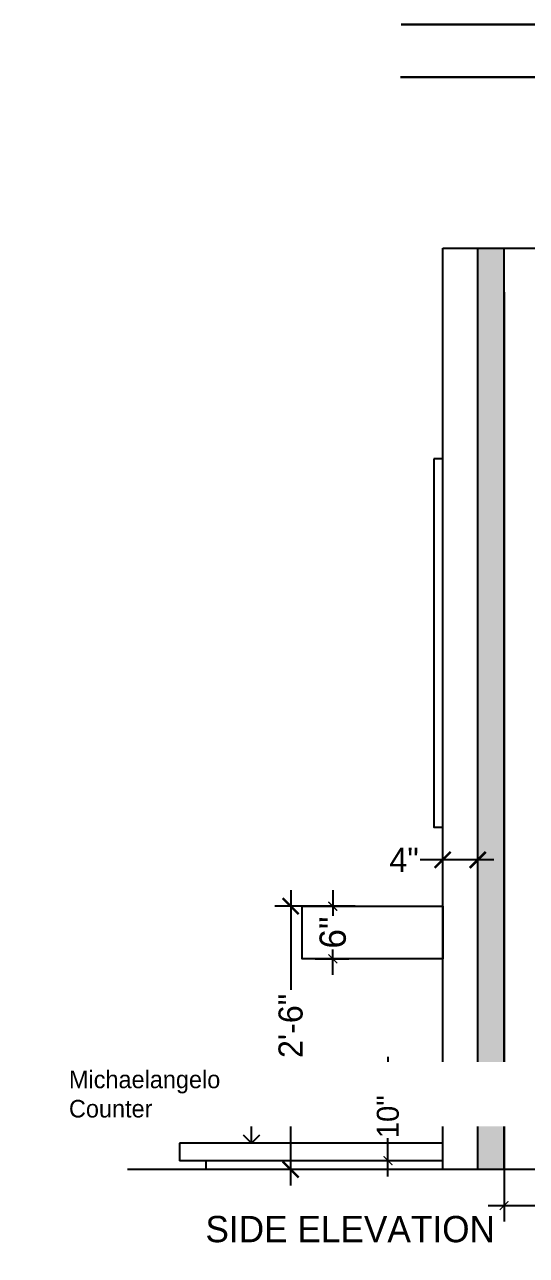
# Model space of a CAD drawing. Header units: inches. Extents: x -137722 to 81594, y -22256 to -1207.
# Drawn here: x -61680 to -61622.8, y -3391.2 to -3250.9 of the extents above; entities that cross this region are included whole.
import ezdxf

# ---------------------------------------------------------------- set-up
doc = ezdxf.new("R2010")
doc.units = ezdxf.units.IN
doc.header["$LTSCALE"] = 0.05
doc.header["$MEASUREMENT"] = 0
doc.header["$PDMODE"] = 3
doc.header["$PDSIZE"] = -4
doc.linetypes.add('DASHED2', pattern=[0.375, 0.25, -0.125])
doc.layers.get('Defpoints').update_dxf_attribs({"linetype": 'DASHED2'})
for name, color, linetype in [('Civil Dimension - Text', 7, 'Continuous'), ('slab', 7, 'Continuous'), ('text', 176, 'Continuous')]:
    doc.layers.add(name, color=color, linetype=linetype)
doc.styles.add('4MMOF3-8', font='ARIALN.TTF', dxfattribs={"height": 5.12})
doc.styles.add('9-128OF1-4', font='stylu.ttf')
doc.dimstyles.new('DIM 1-4', dxfattribs={"dimtxt": 3.0792, "dimasz": 1.82, "dimexe": 1.82, "dimexo": 0, "dimgap": 0.09, "dimtad": 0, "dimzin": 0, "dimdsep": 46, "dimlunit": 4, "dimtxsty": '9-128OF1-4', "dimblk": 'ARCHTICK', "dimcen": 1.8125, "dimdle": 1.82, "dimclrd": 8, "dimclre": 8, "dimadec": 0, "dimazin": 0, "dimtfac": 1, "dimtofl": 0, "dimtmove": 0, "dimatfit": 3, "dimldrblk": 'OPEN90', "dimfxl": 1, "dimtolj": 1, "dimtzin": 0, "dimlwd": -1, "dimarcsym": 0})

# ---------------------------------------------------------------- blocks, each defined once
blk = doc.blocks.new('_ArchTick')
at = {"color": 0, "const_width": 0.15}
blk.add_lwpolyline([(-0.5, -0.5), (0.5, 0.5)], dxfattribs=at)
blk = doc.blocks.new('*D285')
at = {"layer": 'Civil Dimension - Text', "color": 8, "ltscale": 50, "transparency": 16777216}
for p, q in [((-61649.68, -3349.54), (-61649.68, -3360.88)), ((-61649.68, -3383.18), (-61649.68, -3369.12))]:
    blk.add_line(p, q, dxfattribs=at)
at = {"layer": 'Civil Dimension - Text', "color": 8, "lineweight": -2, "ltscale": 50, "transparency": 16777216}
for p, q in [((-61642.34, -3351.36), (-61651.5, -3351.36)), ((-61646.75, -3381.36), (-61651.5, -3381.36))]:
    blk.add_line(p, q, dxfattribs=at)
at = {"layer": 'Defpoints', "color": 0, "ltscale": 50, "transparency": 16777216}
for p in [(-61642.34, -3351.36), (-61649.68, -3381.36), (-61646.75, -3381.36)]:
    blk.add_point(p, dxfattribs=at)
at = {"layer": 'Civil Dimension - Text', "color": 8, "ltscale": 50, "transparency": 16777216, "xscale": 1.82, "yscale": 1.82, "zscale": 1.82}
for p, rotation in [((-61649.68, -3351.36), 90), ((-61649.68, -3381.36), 270)]:
    blk.add_blockref('_ArchTick', p, dxfattribs=dict(at, rotation=rotation))
at = {"layer": 'Civil Dimension - Text', "color": 0, "ltscale": 50, "transparency": 16777216, "insert": (-61649.68, -3365), "char_height": 2.75, "attachment_point": 5, "rotation": 90, "style": '9-128OF1-4'}
blk.add_mtext('\\A1;2\'-6"', dxfattribs=at)
blk = doc.blocks.new('_Open90')
at = {"color": 0, "linetype": 'ByBlock', "lineweight": -2}
for p, q in [((0, 0), (-1, 0)), ((-0.5, 0.5), (0, 0)), ((0, 0), (-0.5, -0.5))]:
    blk.add_line(p, q, dxfattribs=at)
blk = doc.blocks.new('*D286')
at = {"layer": 'Civil Dimension - Text', "color": 8, "ltscale": 50, "transparency": 16777216}
for p, q in [((-61638.6, -3368.54), (-61638.6, -3372.92)), ((-61638.6, -3382.18), (-61638.6, -3377.8))]:
    blk.add_line(p, q, dxfattribs=at)
at = {"layer": 'Civil Dimension - Text', "color": 8, "lineweight": -2, "ltscale": 50, "transparency": 16777216}
for p, q in [((-61638.6, -3370.36), (-61636.78, -3370.36)), ((-61638.6, -3380.36), (-61636.78, -3380.36))]:
    blk.add_line(p, q, dxfattribs=at)
at = {"layer": 'Defpoints', "color": 0, "ltscale": 50, "transparency": 16777216}
for p in [(-61638.6, -3370.36), (-61638.6, -3380.36), (-61638.6, -3380.36)]:
    blk.add_point(p, dxfattribs=at)
at = {"layer": 'Civil Dimension - Text', "color": 8, "ltscale": 50, "transparency": 16777216}
for p, rotation in [((-61638.6, -3370.36), 90), ((-61638.6, -3380.36), 270)]:
    blk.add_blockref('_ArchTick', p, dxfattribs=dict(at, rotation=rotation))
at = {"layer": 'Civil Dimension - Text', "color": 0, "ltscale": 50, "transparency": 16777216, "insert": (-61638.6, -3375.36), "char_height": 2.5, "attachment_point": 5, "rotation": 90, "style": '9-128OF1-4'}
blk.add_mtext('\\A1;10"', dxfattribs=at)
blk = doc.blocks.new('*D287')
at = {"layer": 'Civil Dimension - Text', "color": 8, "lineweight": -2, "ltscale": 50, "transparency": 16777216}
for p, q in [((-61632.36, -3348.55), (-61632.36, -3344.25)), ((-61628.36, -3348.55), (-61628.36, -3344.25))]:
    blk.add_line(p, q, dxfattribs=at)
at = {"layer": 'Civil Dimension - Text', "color": 8, "ltscale": 50, "transparency": 16777216}
for p, q in [((-61632.36, -3346.07), (-61634.91, -3346.07)), ((-61626.54, -3346.07), (-61632.36, -3346.07))]:
    blk.add_line(p, q, dxfattribs=at)
at = {"layer": 'Defpoints', "color": 0, "ltscale": 50, "transparency": 16777216}
for p in [(-61632.36, -3346.07), (-61632.36, -3348.55), (-61628.36, -3348.55)]:
    blk.add_point(p, dxfattribs=at)
at = {"layer": 'Civil Dimension - Text', "color": 8, "ltscale": 50, "transparency": 16777216, "xscale": 1.82, "yscale": 1.82, "zscale": 1.82, "rotation": 180}
blk.add_blockref('_ArchTick', (-61632.36, -3346.07), dxfattribs=at)
at = {"layer": 'Civil Dimension - Text', "color": 8, "ltscale": 50, "transparency": 16777216, "xscale": 1.82, "yscale": 1.82, "zscale": 1.82}
blk.add_blockref('_ArchTick', (-61628.36, -3346.07), dxfattribs=at)
at = {"layer": 'Civil Dimension - Text', "color": 0, "ltscale": 50, "transparency": 16777216, "insert": (-61636.76, -3346.07), "char_height": 2.75, "attachment_point": 5, "style": '9-128OF1-4'}
blk.add_mtext('\\A1;4"', dxfattribs=at)
blk = doc.blocks.new('*D288')
at = {"layer": 'Civil Dimension - Text', "color": 8, "ltscale": 50, "transparency": 16777216}
for p, q in [((-61644.88, -3349.54), (-61644.88, -3352.44)), ((-61644.88, -3359.18), (-61644.88, -3356.28))]:
    blk.add_line(p, q, dxfattribs=at)
at = {"layer": 'Civil Dimension - Text', "color": 8, "lineweight": -2, "ltscale": 50, "transparency": 16777216}
for p, q in [((-61646.53, -3351.36), (-61643.06, -3351.36)), ((-61646.9, -3357.36), (-61643.06, -3357.36))]:
    blk.add_line(p, q, dxfattribs=at)
at = {"layer": 'Defpoints', "color": 0, "ltscale": 50, "transparency": 16777216}
for p in [(-61646.53, -3351.36), (-61646.9, -3357.36), (-61644.88, -3357.36)]:
    blk.add_point(p, dxfattribs=at)
at = {"layer": 'Civil Dimension - Text', "color": 8, "ltscale": 50, "transparency": 16777216}
for p, rotation in [((-61644.88, -3351.36), 90), ((-61644.88, -3357.36), 270)]:
    blk.add_blockref('_ArchTick', p, dxfattribs=dict(at, rotation=rotation))
at = {"layer": 'Civil Dimension - Text', "color": 0, "ltscale": 50, "transparency": 16777216, "insert": (-61644.88, -3354.36), "char_height": 3, "attachment_point": 5, "rotation": 90, "style": '9-128OF1-4'}
blk.add_mtext('\\A1;6"', dxfattribs=at)
blk = doc.blocks.new('*D706')
at = {"layer": 'Civil Dimension - Text', "color": 8, "lineweight": -2, "ltscale": 50, "transparency": 16777216}
for p, q in [((-61625.36, -3381.36), (-61625.36, -3387.3)), ((-61610.44, -3381.36), (-61610.44, -3387.3))]:
    blk.add_line(p, q, dxfattribs=at)
at = {"layer": 'Civil Dimension - Text', "color": 8, "ltscale": 50, "transparency": 16777216}
for p, q in [((-61627.18, -3385.48), (-61620.61, -3385.48)), ((-61608.62, -3385.48), (-61615.19, -3385.48))]:
    blk.add_line(p, q, dxfattribs=at)
at = {"layer": 'Defpoints', "color": 0, "ltscale": 50, "transparency": 16777216}
for p in [(-61625.36, -3381.36), (-61610.44, -3381.36), (-61625.36, -3385.48)]:
    blk.add_point(p, dxfattribs=at)
at = {"layer": 'Civil Dimension - Text', "color": 8, "ltscale": 50, "transparency": 16777216, "rotation": 180}
blk.add_blockref('_ArchTick', (-61625.36, -3385.48), dxfattribs=at)
at = {"layer": 'Civil Dimension - Text', "color": 8, "ltscale": 50, "transparency": 16777216}
blk.add_blockref('_ArchTick', (-61610.44, -3385.48), dxfattribs=at)
at = {"layer": 'Civil Dimension - Text', "color": 0, "ltscale": 50, "transparency": 16777216, "insert": (-61617.9, -3385.48), "char_height": 3, "attachment_point": 5, "style": '9-128OF1-4'}
blk.add_mtext('\\A1;EQ', dxfattribs=at)

msp = doc.modelspace()

# ---------------------------------------------------------------- hatches: boundary and pattern name
at = {"ltscale": 50, "true_color": 0x636466}
h = msp.add_hatch(color=251, dxfattribs=at)
h.dxf.hatch_style = 1
h.paths.add_polyline_path([(-61625.3592, -3381.3618), (-61628.3592, -3381.3618), (-61628.3592, -3276.3618), (-61625.3592, -3276.3618)])

# ---------------------------------------------------------------- linework, layer by layer
at = {"ltscale": 50}
for p, q in [((-61632.3592, -3381.3618), (-61632.3592, -3276.3618)), ((-61632.3592, -3276.3618), (-61628.3592, -3276.3618)), ((-61628.3592, -3381.3618), (-61628.3592, -3276.3618)), ((-61628.3592, -3276.3618), (-61625.3592, -3276.3618)), ((-61625.3592, -3381.3618), (-61625.3592, -3276.3618)), ((-61625.3592, -3276.3618), (-61531.3741, -3276.3618)), ((-61625.3592, -3281.3618), (-61625.3592, -3381.3618)), ((-61632.3592, -3378.3618), (-61662.3592, -3378.3618)), ((-61662.3592, -3378.3618), (-61662.3592, -3380.3618)), ((-61632.3592, -3380.3618), (-61662.3592, -3380.3618)), ((-61659.3592, -3380.3618), (-61659.3592, -3381.3618)), ((-61507.4473, -3381.3618), (-61668.278, -3381.3618))]:
    msp.add_line(p, q, dxfattribs=at)
for points in [[(-61633.3592, -3300.3618), (-61633.3592, -3342.3618), (-61632.3592, -3342.3618), (-61632.3592, -3300.3618)], [(-61632.3592, -3357.3618), (-61648.3592, -3357.3618), (-61648.3592, -3351.3618), (-61632.3592, -3351.3618)], [(-61628.3592, -3370.3618), (-61641.3592, -3370.3618), (-61641.3592, -3373.3618), (-61628.3592, -3373.3618)]]:
    msp.add_lwpolyline(points, close=True, dxfattribs=at)
at = {"layer": 'slab', "lineweight": 30, "ltscale": 50}
for p, q in [((-61637.1087, -3250.8618), (-61510.3852, -3250.8618)), ((-61531.3741, -3256.8618), (-61637.1583, -3256.8618))]:
    msp.add_line(p, q, dxfattribs=at)

# ---------------------------------------------------------------- texts
at = {"layer": 'text', "ltscale": 50, "insert": (-61626.4042, -3388.1789), "char_height": 3, "attachment_point": 6, "style": '4MMOF3-8', "bg_fill": 2}
msp.add_mtext_dynamic_manual_height_columns('{\\fStylus BT|b0|i0|c0|p34;SIDE ELEVATION}', width=164.542099, gutter_width=15.396, heights=[0], dxfattribs=at)

# ---------------------------------------------------------------- dimensions: what is measured, and where the dimension line sits
at = {"layer": 'Civil Dimension - Text', "ltscale": 50}
for base, p1, p2, angle, picture, middle in [((-61632.3592, -3346.0704), (-61628.3592, -3348.5467), (-61632.3592, -3348.5467), 180, '*D287', (-61636.7602, -3346.0704)), ((-61649.6784, -3381.3618), (-61642.3435, -3351.3618), (-61646.7487, -3381.3618), 90, '*D285', (-61649.6784, -3364.9998))]:
    dim = msp.add_linear_dim(base=base, p1=p1, p2=p2, angle=angle, dimstyle='DIM 1-4', override={"dimtxt": 2.75, "dimdec": 3, "dimtdec": 3, "dimfxl": 0, "dimfrac": 1, "dimarcsym": 1}, dxfattribs=at)
    dim.commit()
    dim.dimension.update_dxf_attribs({"geometry": picture, "text_midpoint": middle, "dimtype": 160})
for base, p1, p2, override, picture, middle in [((-61644.8826, -3357.3618), (-61646.5337, -3351.3618), (-61646.8998, -3357.3618), {"dimtxt": 3, "dimasz": 1, "dimfxl": 0, "dimarcsym": 1}, '*D288', (-61644.8826, -3354.3618)), ((-61638.5965, -3380.3618), (-61638.5965, -3370.3618), (-61638.5965, -3380.3618), {"dimtxt": 2.5, "dimasz": 1, "dimfxl": 0, "dimarcsym": 1}, '*D286', (-61638.5965, -3375.3618))]:
    dim = msp.add_linear_dim(base=base, p1=p1, p2=p2, angle=90, dimstyle='DIM 1-4', override=override, dxfattribs=at)
    dim.commit()
    dim.dimension.update_dxf_attribs({"geometry": picture, "text_midpoint": middle})

# ---------------------------------------------------------------- leaders
at = {"layer": 'text', "ltscale": 50}
msp.add_leader([(-61654.1467, -3378.3618), (-61654.1467, -3373.0191), (-61669.314, -3373.0191)], dimstyle='DIM 1-4', override={"dimclrt": 256, "dimfxl": 0, "dimarcsym": 1}, dxfattribs=at)

# ---------------------------------------------------------------- next in the draw order: texts
at = {"layer": 'text', "ltscale": 50, "insert": (-61674.9512, -3372.783), "char_height": 2, "attachment_point": 4, "style": '4MMOF3-8', "bg_fill": 2}
msp.add_mtext_dynamic_manual_height_columns('{\\fStylus BT|b0|i0|c0|p34;Michaelangelo \\PCounter}', width=164.542099, gutter_width=15.396, heights=[0], dxfattribs=at)

# ---------------------------------------------------------------- next in the draw order: dimensions: what is measured, and where the dimension line sits
at = {"layer": 'Civil Dimension - Text', "ltscale": 50}
dim = msp.add_linear_dim(base=(-61625.3592, -3385.4783), p1=(-61610.4404, -3381.3618), p2=(-61625.3592, -3381.3618), text='EQ', dimstyle='DIM 1-4', override={"dimtxt": 3, "dimasz": 1, "dimtmove": 1, "dimfxl": 0, "dimarcsym": 1}, dxfattribs=at)
dim.commit()
dim.dimension.update_dxf_attribs({"geometry": '*D706', "text_midpoint": (-61617.8998, -3385.4783)})

doc.saveas('drawing.dxf')
